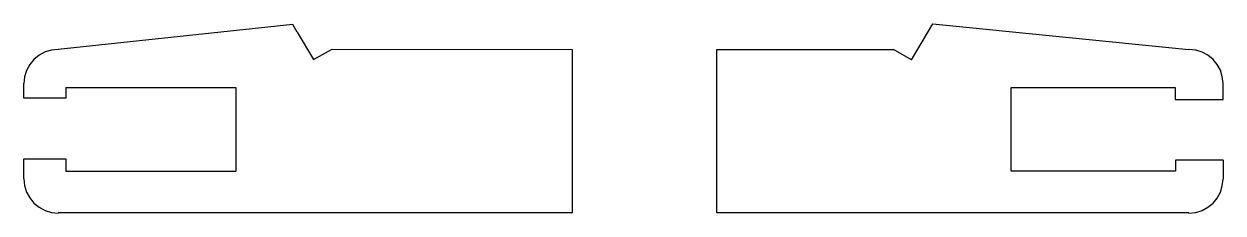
# Model space of a CAD drawing. Extents: x -68 to 336, y -1095 to 135.
# Drawn here: x 45.6 to 336.2, y -1095.3 to -1049.4 of the extents above.
import ezdxf

# ---------------------------------------------------------------- set-up
doc = ezdxf.new("R2010")
doc.units = 0

msp = doc.modelspace()

# ---------------------------------------------------------------- linework, layer by layer
at = {"layer": 'Layer 1'}
for p, q in [((110.726, -1049.55), (53.8517, -1055.56742)), ((111.805, -1051.4), (110.72669, -1049.54411)), ((111.805, -1051.4), (115.78501, -1058.01348)), ((260.69, -1058.12), (265.86211, -1049.39595)), ((265.863, -1049.4), (327.9636, -1055.56373)), ((49.270565, -1056.946454), (48.012781, -1057.977484)), ((50.691918, -1056.187903), (49.270565, -1056.946454)), ((52.233508, -1055.719772), (50.691918, -1056.187903)), ((53.852, -1055.56), (52.233508, -1055.719772)), ((115.785, -1058.02), (120.09284, -1055.55722)), ((120.092, -1055.55), (178.4374, -1055.560724)), ((178.438, -1055.56), (178.438, -1066.23)), ((213.521, -1066.2), (213.521, -1055.56)), ((213.532, -1055.56), (256.347, -1055.56)), ((260.69, -1058.12), (256.34694, -1055.56239)), ((329.62672, -1055.731848), (327.96285, -1055.56413)), ((331.176459, -1056.212895), (329.62672, -1055.731848)), ((332.578868, -1056.974073), (331.176459, -1056.212895)), ((333.800748, -1057.982184), (332.578868, -1056.974073)), ((46.222587, -1060.656212), (45.754102, -1062.197694)), ((46.981463, -1059.235033), (46.222587, -1060.656212)), ((48.012781, -1057.977484), (46.981463, -1059.235033)), ((334.808901, -1059.20403), (333.800748, -1057.982184)), ((335.570126, -1060.606413), (334.808901, -1059.20403)), ((336.051226, -1062.156136), (335.570126, -1060.606413)), ((45.754102, -1062.197694), (45.59396, -1063.81615)), ((336.219, -1063.82), (336.051226, -1062.156136)), ((45.5967, -1067.4), (45.5967, -1063.82)), ((55.7621, -1064.8), (96.9466, -1064.8)), ((55.7621, -1064.8), (55.7621, -1067.4)), ((96.9466, -1064.8), (96.9466, -1085.13)), ((178.438, -1066.23), (178.438, -1095.25)), ((213.521, -1095.25), (213.521, -1066.2)), ((284.893, -1085.13), (284.893, -1064.82)), ((284.893, -1064.82), (324.647, -1064.82)), ((324.647, -1064.82), (324.647, -1067.7)), ((336.221, -1067.7), (336.221, -1063.82)), ((55.7621, -1067.4), (45.5967, -1067.4)), ((324.647, -1067.7), (336.221, -1067.7)), ((45.5967, -1082.1), (55.7404, -1082.1)), ((45.5967, -1087), (45.5967, -1082.1)), ((55.7404, -1082.1), (55.7404, -1085.13)), ((336.221, -1082.4), (324.679, -1082.4)), ((324.679, -1082.4), (324.679, -1085.13)), ((336.221, -1082.4), (336.221, -1087)), ((55.7404, -1085.13), (96.9466, -1085.13)), ((324.679, -1085.13), (284.893, -1085.13)), ((45.594, -1087), (45.754142, -1088.618456)), ((45.754142, -1088.618456), (46.222627, -1090.159938)), ((335.570285, -1090.217696), (336.051381, -1088.667969)), ((336.051381, -1088.667969), (336.21915, -1087.0041)), ((46.222627, -1090.159938), (46.981503, -1091.581117)), ((46.981503, -1091.581117), (48.012821, -1092.838666)), ((333.800909, -1092.841936), (334.809061, -1091.620085)), ((334.809061, -1091.620085), (335.570285, -1090.217696)), ((48.012821, -1092.838666), (49.270605, -1093.869696)), ((49.270605, -1093.869696), (50.691958, -1094.628247)), ((50.691958, -1094.628247), (52.233548, -1095.096378)), ((52.233548, -1095.096378), (53.85204, -1095.25615)), ((178.438, -1095.25), (53.852, -1095.25)), ((327.963, -1095.25), (213.521, -1095.25)), ((327.963, -1095.26), (329.626874, -1095.092281)), ((329.626874, -1095.092281), (331.176616, -1094.611232)), ((331.176616, -1094.611232), (332.579027, -1093.850051)), ((332.579027, -1093.850051), (333.800909, -1092.841936))]:
    msp.add_line(p, q, dxfattribs=at)

doc.saveas('drawing.dxf')
